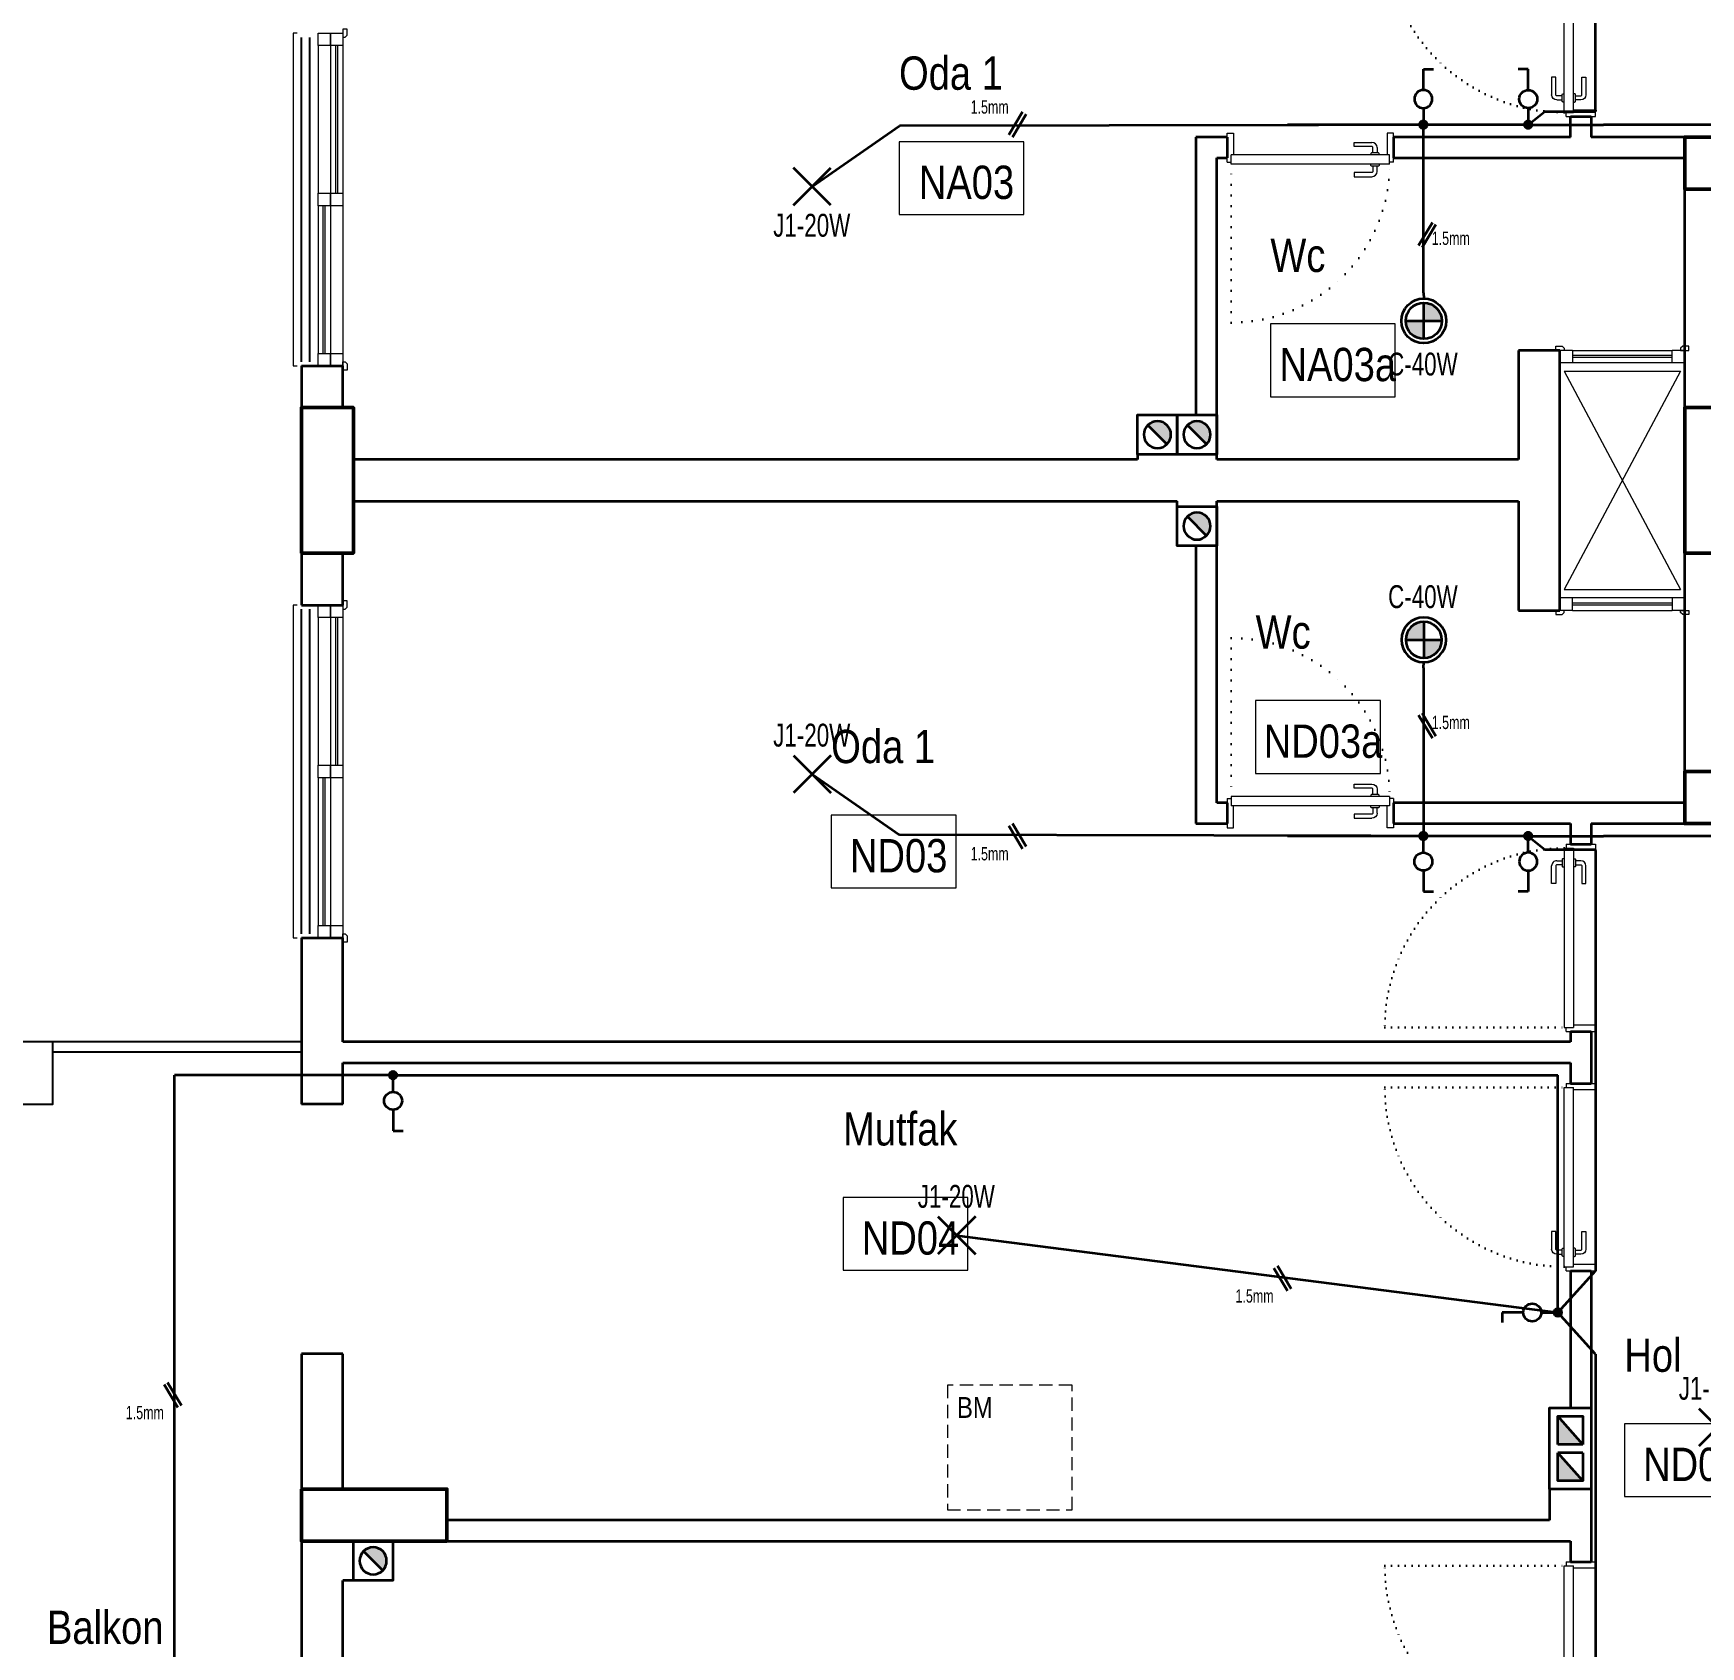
# Model space of a CAD drawing. Header units: millimetres. Extents: x 1811019 to 3717122, y -501178 to -243171.
# Drawn here: x 1860994 to 1861795, y -251436 to -250660 of the extents above; entities that cross this region are included whole.
import ezdxf
from ezdxf.enums import TextEntityAlignment as Align

# ---------------------------------------------------------------- set-up
doc = ezdxf.new("R2010")
doc.units = ezdxf.units.MM
for name, pattern in [('CONTINOUS', [0]), ('CONTINU', [0]), ('DOT', [0.25, 0, -0.25]), ('izdüşüm arka', [3.175, 0, -3.175]), ('izdüşüm ön', [9.525, 6.35, -3.175])]:
    doc.linetypes.add(name, pattern=pattern)
for name, color, linetype, lineweight in [('a_ba', 6, 'Continuous', 50), ('a_doğrama', 251, 'Continuous', 20), ('a_duvar', 255, 'Continuous', 35), ('a_görünüş', 32, 'Continuous', 25), ('a_görünüş_ince', 8, 'Continuous', 20), ('a_izdüşüm_arka', 255, 'izdüşüm arka', 30), ('a_izdüşüm_ön', 6, 'izdüşüm ön', 9), ('a_not_mahal', 253, 'Continuous', 5), ('a_not_misc', 144, 'Continuous', 5), ('Aydınlatma', 4, 'CONTINOUS', 35), ('Aydınlatma_', 3, 'Continuous', 40), ('Priz', 6, 'CONTINOUS', 40)]:
    doc.layers.add(name, color=color, linetype=linetype, lineweight=lineweight)
doc.styles.add('Grupcad', font='arial.ttf', dxfattribs={"width": 0.7})
doc.styles.add('OL', font='tsimplex.shx', dxfattribs={"width": 0.8, "height": 12})
doc.styles.get("Standard").update_dxf_attribs({"font": 'ARIALN.TTF'})

# ---------------------------------------------------------------- blocks, each defined once
blk = doc.blocks.new('M1')
at = {"layer": 'a_doğrama', "linetype": 'Continuous'}
for p, q in [((-24, 6), (-30, 6)), ((-30, 0), (-30, 6)), ((-24, 0), (-30, 0)), ((-24, 0), (-24, 6)), ((30, 6), (24, 6)), ((24, 6), (24, 0)), ((30, 0), (30, 6)), ((30, 0), (24, 0))]:
    blk.add_line(p, q, dxfattribs=at)
at = {"layer": 'a_doğrama'}
for p, q in [((24, 3.5), (-24, 3.5)), ((24, 2.5), (-24, 2.5))]:
    blk.add_line(p, q, dxfattribs=at)
for points in [[(-28, -1), (-28, 0), (-32, 0), (-32, -2), (-29, -2)], [(28, -1), (28, 0), (32, 0), (32, -2), (29, -2)]]:
    blk.add_lwpolyline(points, close=True, dxfattribs=at)
at = {"layer": 'a_görünüş_ince'}
for p, q in [((24, 6), (-24, 6)), ((-24, 0), (24, 0))]:
    blk.add_line(p, q, dxfattribs=at)
blk = doc.blocks.new('K2')
at = {"layer": 'a_doğrama', "color": 251, "linetype": 'Continuous'}
for p, q in [((-12, 90), (-12, 88.1)), ((-12, 90), (-10, 90)), ((-13, 88.1), (-13, 1.9)), ((-13, 88.1), (-8.5, 88.1)), ((-8.5, 88.1), (-8.5, 1.9)), ((-13, 1.9), (-8.5, 1.9)), ((-12, 0), (-12, 1.9)), ((-12, 0), (-10, 0))]:
    blk.add_line(p, q, dxfattribs=at)
for points in [[(0, 90), (2, 90), (2, 87), (-8.5, 87)], [(0, 0), (2, 0), (2, 3), (-8.5, 3)]]:
    blk.add_lwpolyline(points, dxfattribs=at)
at = {"layer": 'a_doğrama', "color": 251}
for points in [[(-16.5, 82.1), (-14, 82.1)], [(-5, 82.1), (-7.5, 82.1)]]:
    blk.add_lwpolyline(points, dxfattribs=at)
for points in [[(-13, 83.1), (-13.5, 83.1, 0.414214), (-14, 82.6), (-14, 79.6, 0.414214), (-13.5, 79.1), (-13, 79.1)], [(-8.5, 83.1), (-8, 83.1, -0.414214), (-7.5, 82.6), (-7.5, 79.6, -0.414214), (-8, 79.1), (-8.5, 79.1)], [(-14, 80.1), (-16.5, 80.1, 0.414214), (-17, 79.6), (-17, 71.1), (-19, 71.1), (-19, 79.6)], [(-7.5, 80.1), (-5, 80.1, -0.414214), (-4.5, 79.6), (-4.5, 71.1), (-2.5, 71.1), (-2.5, 79.6)]]:
    blk.add_lwpolyline(points, format="xyb", dxfattribs=at)
for centre, start, end in [((-16.5, 79.6), 90, 180), ((-5, 79.6), 0, 90)]:
    blk.add_arc(centre, 2.5, start, end, dxfattribs=at)
at = {"layer": 'a_izdüşüm_arka', "color": 251}
blk.add_lwpolyline([(-99.2, 1.9), (-13, 1.9)], dxfattribs=at)
blk.add_arc((-13, 1.9), 86.2, 89.99996, 180, dxfattribs=at)
blk = doc.blocks.new('160p')
at = {"layer": 'a_doğrama', "color": 251}
for points in [[(-6, -6), (-6, 0), (-12, 0), (-12, -6)], [(0, -6), (0, 0), (-6, 0), (-6, -6)], [(-6, -83), (-6, -77), (-12, -77), (-12, -83)], [(0, -83), (0, -77), (-6, -77), (-6, -83)], [(-6, -160), (-6, -154), (-12, -154), (-12, -160)], [(0, -160), (0, -154), (-6, -154), (-6, -160)]]:
    blk.add_lwpolyline(points, close=True, dxfattribs=at)
for points in [[(2, -1), (2, 2), (0, 2), (0, -2), (1, -2), (2, -1)], [(-9.5, -6), (-9.5, -77)], [(-8.5, -6), (-8.5, -77)], [(-3.5, -83), (-3.5, -154)], [(-2.5, -83), (-2.5, -154)], [(2, -159), (2, -162), (0, -162), (0, -158), (1, -158), (2, -159)]]:
    blk.add_lwpolyline(points, dxfattribs=at)
at = {"layer": 'a_görünüş_ince', "color": 251}
for points in [[(-22, -160), (-24, -160), (-24, 0), (-22, 0)], [(-12, -77), (-12, -6)], [(-6, -77), (-6, -6)], [(-6, -77), (-6, -6)], [(0, -77), (0, -6)], [(-12, -154), (-12, -83)], [(-6, -154), (-6, -83)], [(-6, -154), (-6, -83)], [(0, -154), (0, -83)]]:
    blk.add_lwpolyline(points, dxfattribs=at)
blk = doc.blocks.new('baca_şönt')
at = {"layer": 'a_duvar'}
h = blk.add_hatch(color=256, dxfattribs=at)
h.dxf.hatch_style = 1
h.paths.add_polyline_path([(21.5, -5), (21.5, -17), (35, -17)])
h.paths.add_polyline_path([(4, -5), (4, -17), (17.5, -17)])
for p, q in [((4, -5), (17.5, -17)), ((17.5, -5), (17.5, -17)), ((21.5, -5), (21.5, -17)), ((21.5, -5), (35, -17))]:
    blk.add_line(p, q, dxfattribs=at)
blk.add_lwpolyline([(0, -21), (39, -21), (39, -1), (0, -1)], close=True, dxfattribs=at)
for points in [[(17.5, -5), (4, -5), (4, -17), (17.5, -17)], [(21.5, -17), (35, -17), (35, -5), (21.5, -5)]]:
    blk.add_lwpolyline(points, dxfattribs=at)
blk = doc.blocks.new('baca_müstakil')
at = {"layer": 'a_duvar'}
h = blk.add_hatch(color=256, dxfattribs=at)
h.dxf.hatch_style = 1
h.paths.add_polyline_path([(4.9, -4.9, 0.198912), (3, -9.5, 0.668179), (14.1, -14.1)])
blk.add_line((4.9, -4.9), (14.1, -14.1), dxfattribs=at)
blk.add_lwpolyline([(0, -19), (19, -19), (19, 0), (0, 0)], close=True, dxfattribs=at)
blk.add_circle((9.5, -9.5), 6.5, dxfattribs=at)
blk = doc.blocks.new('k_80')
at = {"layer": 'a_doğrama', "color": 251, "linetype": 'Continuous'}
for p, q in [((-80, 2), (-78.1, 2)), ((-80, 2), (-80, 0)), ((-78.1, 3), (-1.9, 3)), ((-78.1, 3), (-78.1, -1.5)), ((-1.9, 3), (-1.9, -1.5)), ((0, 2), (-1.9, 2)), ((0, 2), (0, 0)), ((-78.1, -1.5), (-1.9, -1.5))]:
    blk.add_line(p, q, dxfattribs=at)
at = {"layer": 'a_doğrama', "color": 251}
for points in [[(-70.1, 4), (-70.1, 6.5, -0.414214), (-69.6, 7), (-61.1, 7), (-61.1, 9), (-69.6, 9)], [(-73.1, 3), (-73.1, 3.5, -0.414214), (-72.6, 4), (-69.6, 4, -0.414214), (-69.1, 3.5), (-69.1, 3)], [(-73.1, -1.5), (-73.1, -2, 0.414214), (-72.6, -2.5), (-69.6, -2.5, 0.414214), (-69.1, -2), (-69.1, -1.5)], [(-70.1, -2.5), (-70.1, -5, 0.414214), (-69.6, -5.5), (-61.1, -5.5), (-61.1, -7.5), (-69.6, -7.5)]]:
    blk.add_lwpolyline(points, format="xyb", dxfattribs=at)
for points in [[(-72.1, 6.5), (-72.1, 4)], [(-72.1, -5), (-72.1, -2.5)]]:
    blk.add_lwpolyline(points, dxfattribs=at)
at = {"layer": 'a_doğrama', "color": 251, "linetype": 'Continuous'}
for points in [[(-80, -10), (-80, -12), (-77, -12), (-77, -1.5)], [(0, -10), (0, -12), (-3, -12), (-3, -1.5)]]:
    blk.add_lwpolyline(points, dxfattribs=at)
at = {"layer": 'a_doğrama', "color": 251}
for centre, start, end in [((-69.6, 6.5), 90, 180), ((-69.6, -5), 180, 270)]:
    blk.add_arc(centre, 2.5, start, end, dxfattribs=at)
at = {"layer": 'a_izdüşüm_arka', "color": 251, "linetype": 'DOT', "ltscale": 20}
blk.add_line((-1.9, 79.2), (-1.9, 3), dxfattribs=at)
blk.add_arc((-1.9, 3), 76.2, 90, 180, dxfattribs=at)
blk = doc.blocks.new('J1-20W')
at = {"layer": 'Aydınlatma', "color": 1, "linetype": 'CONTINU'}
for p, q in [((9, 9), (-9, -9)), ((-9, 9), (9, -9))]:
    blk.add_line(p, q, dxfattribs=at)
at = {"layer": 'Aydınlatma', "linetype": 'CONTINU', "style": 'Grupcad', "width": 0.7, "flags": 8}
blk.add_attdef('J1-20W', text='', height=11, dxfattribs=at).set_placement((0, 18.75), align=Align.MIDDLE_CENTER)
blk = doc.blocks.new('C-20W')
at = {"layer": 'Aydınlatma', "linetype": 'CONTINU'}
h = blk.add_hatch(color=1, dxfattribs=at)
h.paths.add_polyline_path([(8.7, 0), (0, 0), (0, 8.7, -0.414214)])
h.paths.add_polyline_path([(0, -8.7, -0.414214), (-8.7, 0), (0, 0)])
at = {"layer": 'Aydınlatma', "color": 1, "linetype": 'CONTINU'}
for p, q in [((0, 8.7), (0, -8.7)), ((8.7, 0), (-8.7, 0))]:
    blk.add_line(p, q, dxfattribs=at)
at = {"layer": 'Aydınlatma', "linetype": 'CONTINU'}
blk.add_circle((0, 0), 10.75, dxfattribs=at)
at = {"layer": 'Aydınlatma', "color": 1, "linetype": 'CONTINU'}
blk.add_circle((0, 0), 8.7, dxfattribs=at)
at = {"layer": 'Aydınlatma', "linetype": 'CONTINU', "style": 'Grupcad', "width": 0.7, "flags": 8}
blk.add_attdef('C-40W', text='', height=11, dxfattribs=at).set_placement((0, 20.75), align=Align.MIDDLE_CENTER)
blk = doc.blocks.new('NORMAL ANAHTAR')
at = {"layer": 'Aydınlatma', "color": 6, "linetype": 'CONTINU'}
for p, q in [((0, 18.76), (-4.86, 18.76)), ((0, 8.64), (0, 18.76))]:
    blk.add_line(p, q, dxfattribs=at)
blk.add_circle((0, 4.32), 4.32, dxfattribs=at)
blk = doc.blocks.new('BUAT (Enerji)')
at = {"layer": 'Priz', "linetype": 'CONTINU'}
h = blk.add_hatch(color=256, dxfattribs=at)
edge = h.paths.add_edge_path()
edge.add_arc((0, 0), 1.75, 0, 360)
blk.add_circle((0, 0), 1.75, dxfattribs=at)

msp = doc.modelspace()

# ---------------------------------------------------------------- linework, layer by layer
at = {"layer": 'a_ba', "color": 253}
for points in [[(1861887.71, -250734.79), (1861887.71, -250709.79), (1861787.71, -250709.79), (1861787.71, -250734.79)], [(1861122.71, -250909.79), (1861147.71, -250909.79), (1861147.71, -250839.79), (1861122.71, -250839.79)], [(1861787.71, -250909.79), (1861812.71, -250909.79), (1861812.71, -250839.79), (1861787.71, -250839.79)], [(1861887.71, -251039.79), (1861887.71, -251014.79), (1861787.71, -251014.79), (1861787.71, -251039.79)], [(1861122.71, -251359.79), (1861122.71, -251384.79), (1861192.71, -251384.79), (1861192.71, -251359.79)]]:
    msp.add_lwpolyline(points, close=True, dxfattribs=at)
at = {"layer": 'a_duvar'}
for p, q in [((1861732.71, -250709.79), (1861732.71, -250699.79)), ((1861742.71, -250699.79), (1861742.71, -250709.79)), ((1861567.71, -250709.79), (1861552.71, -250709.79)), ((1861732.71, -250709.79), (1861647.71, -250709.79)), ((1862087.71, -250709.79), (1861742.71, -250709.79)), ((1861562.71, -250719.79), (1861567.71, -250719.79)), ((1861562.71, -250864.79), (1861562.71, -250719.79)), ((1861647.71, -250719.79), (1861787.71, -250719.79)), ((1861787.71, -250839.79), (1861787.71, -250719.79)), ((1861727.71, -250812.29), (1861707.71, -250812.29)), ((1861707.71, -250812.29), (1861707.71, -250864.79)), ((1861727.71, -250937.29), (1861727.71, -250812.29)), ((1861122.71, -250819.79), (1861122.71, -250934.79)), ((1861142.71, -250839.79), (1861142.71, -250819.79)), ((1861524.71, -250864.79), (1861147.71, -250864.79)), ((1861707.71, -250864.79), (1861562.71, -250864.79)), ((1861147.71, -250884.79), (1861543.71, -250884.79)), ((1861562.71, -250884.79), (1861707.71, -250884.79)), ((1861707.71, -250884.79), (1861707.71, -250937.29)), ((1861142.71, -250934.79), (1861142.71, -250909.79)), ((1861787.71, -251029.79), (1861787.71, -250909.79)), ((1861122.71, -250934.79), (1861142.71, -250934.79)), ((1861707.71, -250937.29), (1861727.71, -250937.29)), ((1861567.71, -251029.79), (1861562.71, -251029.79)), ((1861787.71, -251029.79), (1861647.71, -251029.79)), ((1861552.71, -251039.79), (1861567.71, -251039.79)), ((1861647.71, -251039.79), (1861732.71, -251039.79)), ((1861732.71, -251039.79), (1861732.71, -251049.79)), ((1861742.71, -251039.79), (1862087.71, -251039.79)), ((1861742.71, -251039.79), (1861742.71, -251049.79)), ((1861122.71, -251094.79), (1861122.71, -251174.79)), ((1861122.71, -251094.79), (1861142.71, -251094.79)), ((1861142.71, -251144.79), (1861142.71, -251094.79)), ((1861732.71, -251144.79), (1861142.71, -251144.79)), ((1861732.71, -251139.79), (1861732.71, -251144.79)), ((1861742.71, -251139.79), (1861742.71, -251164.79)), ((1861142.71, -251154.79), (1861732.71, -251154.79)), ((1861142.71, -251174.79), (1861142.71, -251154.79)), ((1861732.71, -251154.79), (1861732.71, -251164.79)), ((1861732.71, -251254.79), (1861732.71, -251320.79)), ((1861742.71, -251254.79), (1861742.71, -251394.79)), ((1861122.71, -251294.79), (1861122.71, -251469.79)), ((1861142.71, -251359.79), (1861142.71, -251294.79)), ((1861722.71, -251374.79), (1861192.71, -251374.79)), ((1861142.71, -251384.79), (1861732.71, -251384.79)), ((1861732.71, -251384.79), (1861732.71, -251394.79)), ((1861142.71, -251469.79), (1861142.71, -251403.79))]:
    msp.add_line(p, q, dxfattribs=at)
for points in [[(1861732.71, -250699.79), (1861742.71, -250699.79)], [(1861552.71, -250709.79), (1861552.71, -250843.29)], [(1861567.71, -250709.79), (1861567.71, -250719.79)], [(1861647.71, -250709.79), (1861647.71, -250719.79)], [(1861122.71, -250819.79), (1861142.71, -250819.79)], [(1861524.71, -250862.29), (1861524.71, -250864.79)], [(1861543.71, -250887.29), (1861543.71, -250884.79)], [(1861562.71, -251029.79), (1861562.71, -250884.79)], [(1861552.71, -250906.29), (1861552.71, -251039.79)], [(1861567.71, -251029.79), (1861567.71, -251039.79)], [(1861647.71, -251029.79), (1861647.71, -251039.79)], [(1861732.71, -251049.79), (1861742.71, -251049.79)], [(1861732.71, -251139.79), (1861742.71, -251139.79)], [(1861732.71, -251164.79), (1861742.71, -251164.79)], [(1861142.71, -251174.79), (1861122.71, -251174.79)], [(1861732.71, -251254.79), (1861742.71, -251254.79)], [(1861142.71, -251294.79), (1861122.71, -251294.79)], [(1861722.71, -251359.79), (1861722.71, -251374.79)], [(1861732.71, -251394.79), (1861742.71, -251394.79)], [(1861147.71, -251403.79), (1861142.71, -251403.79)]]:
    msp.add_lwpolyline(points, dxfattribs=at)
at = {"layer": 'a_görünüş', "color": 251}
for points in [[(1861122.71, -250817.79), (1861122.71, -250661.8)], [(1861126.71, -250817.79), (1861126.71, -250661.8)], [(1861122.71, -251092.79), (1861122.71, -250936.8)], [(1861126.71, -251092.79), (1861126.71, -250936.8)], [(1861122.71, -251144.79), (1861003.17, -251144.79)], [(1861122.71, -251149.79), (1861003.17, -251149.79)]]:
    msp.add_lwpolyline(points, dxfattribs=at)
msp.add_lwpolyline([(1860973.17, -251174.79), (1861003.17, -251174.79), (1861003.17, -251144.79), (1860973.17, -251144.79)], close=True, dxfattribs=at)
at = {"layer": 'a_görünüş_ince'}
for points in [[(1861729.71, -250822.29), (1861785.71, -250822.29)], [(1861729.71, -250927.29), (1861785.71, -250927.29)]]:
    msp.add_lwpolyline(points, dxfattribs=at)
at = {"layer": 'a_izdüşüm_ön', "color": 251}
msp.add_lwpolyline([(1861433.24, -251309.79), (1861433.24, -251369.79), (1861493.24, -251369.79), (1861493.24, -251309.79)], close=True, dxfattribs=at)
at = {"layer": 'a_not_mahal'}
for points in [[(1861470, -250711.99), (1861410, -250711.99), (1861410, -250746.99), (1861470, -250746.99)], [(1861648.49, -250799.59), (1861588.49, -250799.59), (1861588.49, -250834.59), (1861648.49, -250834.59)], [(1861641.41, -250980.69), (1861581.41, -250980.69), (1861581.41, -251015.69), (1861641.41, -251015.69)], [(1861437.4, -251035.75), (1861377.4, -251035.75), (1861377.4, -251070.75), (1861437.4, -251070.75)], [(1861443.09, -251219.57), (1861383.09, -251219.57), (1861383.09, -251254.57), (1861443.09, -251254.57)], [(1861818.66, -251328.4), (1861758.66, -251328.4), (1861758.66, -251363.4), (1861818.66, -251363.4)]]:
    msp.add_lwpolyline(points, close=True, dxfattribs=at)
at = {"layer": 'a_not_misc'}
for points in [[(1861785.71, -250822.29), (1861729.71, -250927.29)], [(1861729.71, -250822.29), (1861785.71, -250927.29)]]:
    msp.add_lwpolyline(points, dxfattribs=at)
at = {"layer": 'Aydınlatma'}
for p, q in [((1861744.71, -250696.79), (1861744.71, -250494.79)), ((1861744.71, -250696.79), (1861744.71, -250697.38)), ((1861368.21, -250733.54), (1861410.3, -250704.32)), ((1861712.45, -250703.79), (1861410.3, -250704.32)), ((1861712.45, -250703.79), (1861596.71, -250703.79)), ((1861662.17, -250784.69), (1861662.17, -250703.79)), ((1861712.45, -250703.79), (1861720.37, -250697.38)), ((1861712.45, -250703.79), (1861728.1, -250703.79)), ((1861720.37, -250697.38), (1861744.71, -250697.38)), ((1861728.1, -250703.79), (1861744.5, -250703.79)), ((1861744.5, -250703.79), (1861748.71, -250703.79)), ((1861662.17, -250784.69), (1861662.24, -250787.38)), ((1861662.17, -250964.89), (1861662.24, -250962.21)), ((1861662.17, -250964.89), (1861662.17, -251045.79)), ((1861368.21, -251016.04), (1861410.3, -251045.26)), ((1861712.45, -251045.79), (1861410.3, -251045.26)), ((1861712.45, -251045.79), (1861596.71, -251045.79)), ((1861712.45, -251045.79), (1861728.1, -251045.79)), ((1861712.45, -251045.79), (1861720.37, -251052.2)), ((1861728.1, -251045.79), (1861744.5, -251045.79)), ((1861744.5, -251045.79), (1861748.71, -251045.79)), ((1861720.37, -251052.2), (1861744.71, -251052.2)), ((1861744.71, -251052.79), (1861744.71, -251052.2)), ((1861744.71, -251052.79), (1861744.71, -251254.79)), ((1861061.71, -251467.29), (1861061.71, -251160.79)), ((1861166.78, -251160.79), (1861061.71, -251160.79)), ((1861166.78, -251160.79), (1861726.71, -251160.79)), ((1861726.71, -251274.87), (1861726.71, -251160.79)), ((1861437.71, -251237.79), (1861726.71, -251274.87)), ((1861744.71, -251254.79), (1861726.71, -251274.87)), ((1861744.71, -251294.94), (1861726.71, -251274.87)), ((1861744.71, -251294.94), (1861744.71, -251488.88))]:
    msp.add_line(p, q, dxfattribs=at)
at = {"layer": 'Aydınlatma', "color": 6}
for p, q in [((1861662.03, -250695.79), (1861662.03, -250703.79)), ((1861712.45, -250695.79), (1861712.45, -250703.79)), ((1861662.03, -251053.79), (1861662.03, -251045.79)), ((1861712.45, -251053.79), (1861712.45, -251045.79)), ((1861166.78, -251168.79), (1861166.78, -251160.79)), ((1861718.71, -251274.87), (1861726.71, -251274.87))]:
    msp.add_line(p, q, dxfattribs=at)
at = {"layer": 'Aydınlatma', "color": 3}
for p, q in [((1861462.8, -250708.72), (1861469.39, -250697.67)), ((1861464.51, -250709.75), (1861471.11, -250698.69)), ((1861659.78, -250761.84), (1861666.38, -250750.79)), ((1861661.5, -250762.86), (1861668.1, -250751.81)), ((1861659.78, -250987.74), (1861666.38, -250998.8)), ((1861661.5, -250986.72), (1861668.1, -250997.77)), ((1861462.8, -251040.86), (1861469.39, -251051.91)), ((1861464.51, -251039.83), (1861471.11, -251050.89)), ((1861590.13, -251253.49), (1861596.72, -251264.54)), ((1861591.85, -251252.46), (1861598.44, -251263.51)), ((1861056.69, -251309.54), (1861063.29, -251320.59)), ((1861058.41, -251308.51), (1861065.01, -251319.57))]:
    msp.add_line(p, q, dxfattribs=at)
at = {"layer": 'Aydınlatma'}
for points in [[(1862065.03, -250659.95), (1862065.03, -250704.19), (1861893.71, -250704.19), (1861893.71, -250703.79), (1861748.71, -250703.79)], [(1862065.03, -251089.63), (1862065.03, -251045.4), (1861893.71, -251045.4), (1861893.71, -251045.79), (1861748.71, -251045.79)]]:
    msp.add_lwpolyline(points, dxfattribs=at)

# ---------------------------------------------------------------- block references
at = {"layer": 'a_doğrama', "xscale": -1, "rotation": 180}
msp.add_blockref('M1', (1861757.71, -250812.29), dxfattribs=at)
at = {"layer": 'a_doğrama'}
msp.add_blockref('M1', (1861757.71, -250937.29), dxfattribs=at)
at = {"layer": 'a_duvar', "xscale": -1}
for name, p, rotation in [('160p', (1861142.71, -250819.79), 180), ('baca_müstakil', (1861524.71, -250843.29), 90), ('baca_müstakil', (1861543.71, -250843.29), 90), ('baca_müstakil', (1861543.71, -250887.29), 90), ('160p', (1861142.71, -251094.79), 180), ('baca_şönt', (1861743.71, -251359.79), 270), ('baca_müstakil', (1861147.71, -251384.79), 90)]:
    msp.add_blockref(name, p, dxfattribs=dict(at, rotation=rotation))
at = {"layer": 'a_izdüşüm_arka', "ltscale": 5, "xscale": -1, "rotation": 180.0007963121094}
for p in [(1861742.71, -250609.79), (1861742.71, -251164.79), (1861742.71, -251394.79)]:
    msp.add_blockref('K2', p, dxfattribs=at)
at = {"layer": 'a_izdüşüm_arka', "ltscale": 5}
for name, p, rotation in [('k_80', (1861567.71, -250719.79), 180), ('K2', (1861742.71, -251139.79), 359.9992036878907)]:
    msp.add_blockref(name, p, dxfattribs=dict(at, rotation=rotation))
at = {"layer": 'a_izdüşüm_arka', "ltscale": 5, "xscale": -1}
msp.add_blockref('k_80', (1861567.71, -251029.79), dxfattribs=at)
at = {"layer": 'Aydınlatma', "linetype": 'CONTINU', "xscale": -1}
msp.add_blockref('NORMAL ANAHTAR', (1861662.03, -250695.79), dxfattribs=at)
at = {"layer": 'Aydınlatma', "linetype": 'CONTINU'}
msp.add_blockref('NORMAL ANAHTAR', (1861712.45, -250695.79), dxfattribs=at)
ref = msp.add_blockref('J1-20W', (1861368.21, -250733.54), dxfattribs=dict(at, rotation=180))
ref.add_attrib('J1-20W', 'J1-20W', dxfattribs={"layer": 'Aydınlatma_', "color": 4, "linetype": 'CONTINU', "height": 11, "style": 'Grupcad', "width": 0.7}).set_placement((1861368.04, -250752.15), align=Align.MIDDLE_CENTER)
ref = msp.add_blockref('C-20W', (1861662.24, -250798.13), dxfattribs=dict(at, rotation=180))
ref.add_attrib('C-20W', 'C-40W', dxfattribs={"layer": 'Aydınlatma_', "color": 4, "linetype": 'Continuous', "height": 11, "style": 'Grupcad', "width": 0.7}).set_placement((1861661.83, -250818.88), align=Align.MIDDLE_CENTER)
ref = msp.add_blockref('C-20W', (1861662.24, -250951.46), dxfattribs=dict(at, xscale=-1))
ref.add_attrib('C-20W', 'C-40W', dxfattribs={"layer": 'Aydınlatma_', "color": 4, "linetype": 'Continuous', "height": 11, "style": 'Grupcad', "width": 0.7}).set_placement((1861661.83, -250930.71), align=Align.MIDDLE_CENTER)
ref = msp.add_blockref('J1-20W', (1861368.21, -251016.04), dxfattribs=dict(at, xscale=-1))
ref.add_attrib('J1-20W', 'J1-20W', dxfattribs={"layer": 'Aydınlatma_', "color": 4, "linetype": 'CONTINU', "height": 11, "style": 'Grupcad', "width": 0.7}).set_placement((1861368.04, -250997.29), align=Align.MIDDLE_CENTER)
for p, rotation in [((1861662.03, -251053.79), 180), ((1861166.78, -251168.79), 180), ((1861718.71, -251274.87), 90.00000000000001)]:
    msp.add_blockref('NORMAL ANAHTAR', p, dxfattribs=dict(at, rotation=rotation))
at = {"layer": 'Aydınlatma', "linetype": 'CONTINU', "xscale": -1, "rotation": 180}
msp.add_blockref('NORMAL ANAHTAR', (1861712.45, -251053.79), dxfattribs=at)
at = {"layer": 'Aydınlatma', "linetype": 'CONTINU'}
ref = msp.add_blockref('J1-20W', (1861437.71, -251237.79), dxfattribs=dict(at, xscale=-1))
ref.add_attrib('J1-20W', 'J1-20W', dxfattribs={"layer": 'Aydınlatma_', "color": 4, "linetype": 'CONTINU', "height": 11, "style": 'Grupcad', "width": 0.7}).set_placement((1861437.54, -251219.04), align=Align.MIDDLE_CENTER)
ref = msp.add_blockref('J1-20W', (1861803.5, -251330.08), dxfattribs=dict(at, xscale=-1))
ref.add_attrib('J1-20W', 'J1-20W', dxfattribs={"layer": 'Aydınlatma_', "color": 4, "linetype": 'CONTINU', "height": 11, "style": 'Grupcad', "width": 0.7}).set_placement((1861803.33, -251311.33), align=Align.MIDDLE_CENTER)
at = {"layer": 'Priz', "color": 4, "linetype": 'CONTINU'}
for p, rotation in [((1861662.03, -250703.79), 90.00000000000001), ((1861712.45, -250703.79), 180)]:
    msp.add_blockref('BUAT (Enerji)', p, dxfattribs=dict(at, rotation=rotation))
at = {"layer": 'Priz', "color": 4, "linetype": 'CONTINU', "xscale": -1, "rotation": 90}
msp.add_blockref('BUAT (Enerji)', (1861662.03, -251045.79), dxfattribs=at)
at = {"layer": 'Priz', "color": 4, "linetype": 'CONTINU', "xscale": -1}
for p in [(1861712.45, -251045.79), (1861166.78, -251160.79), (1861726.71, -251274.87)]:
    msp.add_blockref('BUAT (Enerji)', p, dxfattribs=at)

# ---------------------------------------------------------------- texts
at = {"layer": 'a_not_mahal'}
for s, height, p in [('Oda 1', 16, (1861410, -250686.99)), ('Wc', 16, (1861588.49, -250774.59)), ('Wc', 16, (1861581.41, -250955.69)), ('Oda 1', 16, (1861377.4, -251010.75)), ('Mutfak', 16, (1861383.09, -251194.57)), ('Hol', 16, (1861758.66, -251303.4)), ('BM', 10, (1861437.86, -251325.55)), ('Balkon', 16, (1861000.42, -251434.24))]:
    msp.add_text(s, height=height, dxfattribs=at).set_placement(p)
for s, p in [('NA03', (1861442.43, -250739.49)), ('NA03a', (1861620.92, -250827.09)), ('ND03a', (1861613.83, -251008.19)), ('ND03', (1861409.83, -251063.25)), ('ND04', (1861415.51, -251247.07)), ('ND02', (1861791.09, -251355.9))]:
    msp.add_text(s, height=16, rotation=360, dxfattribs=at).set_placement(p, align=Align.CENTER)
at = {"layer": 'Priz', "color": 3, "linetype": 'CONTINU', "ltscale": 0.7, "style": 'OL', "width": 0.7}
for p in [(1861444.42, -250698.48), (1861666.07, -250761.61), (1861666.07, -250994.38), (1861444.42, -251057.51), (1861571.75, -251270.13), (1861038.32, -251326.19)]:
    msp.add_text('1.5mm', height=6.4, dxfattribs=at).set_placement(p)

doc.saveas('drawing.dxf')
